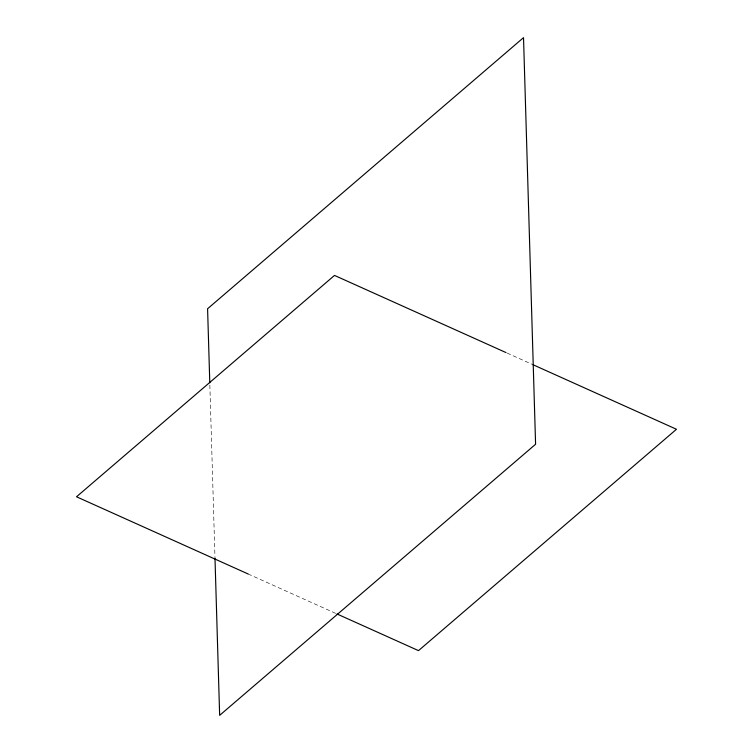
<?xml version="1.0" encoding="UTF-8"?>
<svg xmlns="http://www.w3.org/2000/svg" width="753" height="753" viewBox="0 0 753 753"><rect width="100%" height="100%" fill="white"/><g stroke="black" fill="none" stroke-linecap="round" stroke-linejoin="round"><path stroke-width="0.56" stroke-dasharray="3.77 2.82" d="M507.098 353.063L531.759 364.16M248.048 573.946L335.951 613.497M209.852 385.131L214.944 556.702"/><path stroke-width="1.13" d="M506.025 352.583L334.501 275.419L76.524 496.782L248.048 573.946M532.832 364.64L676.476 429.266L418.499 650.63L337.024 613.977M209.786 382.778L207.583 308.749L523.523 37.65L535.59 444.251L219.65 715.35L214.982 557.879"/></g></svg>
